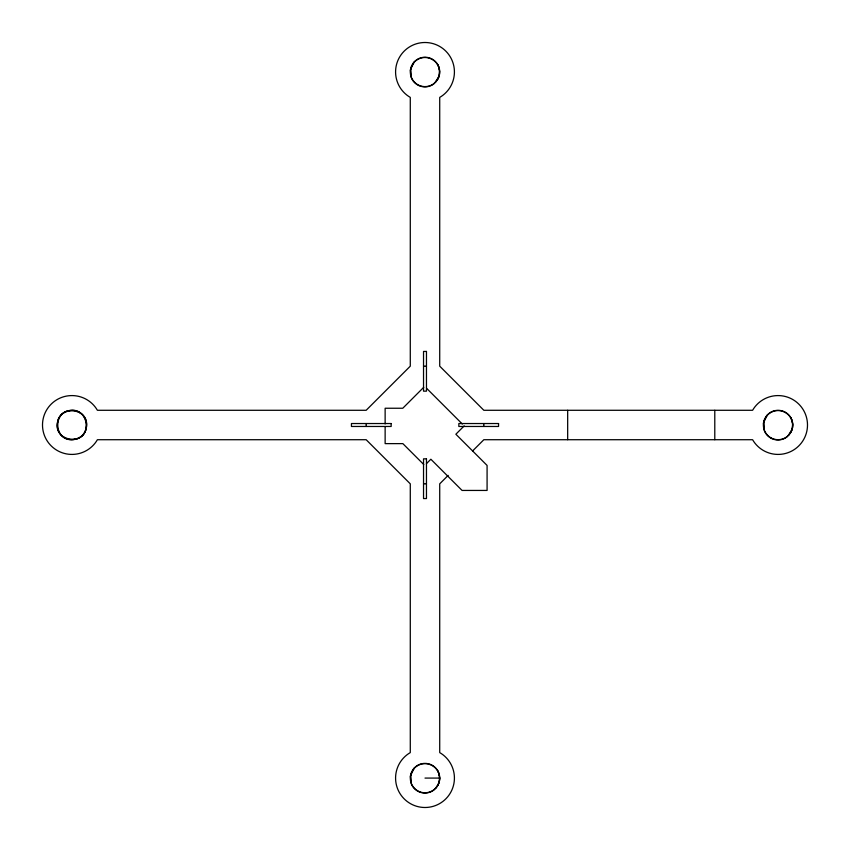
<?xml version="1.0" encoding="UTF-8"?>
<svg xmlns="http://www.w3.org/2000/svg" width="850" height="850" viewBox="0 0 850 850"><rect width="100%" height="100%" fill="white"/><g stroke="black" fill="none" stroke-linecap="round" stroke-linejoin="round"><path stroke-width="1.27" d="M86.594 425.319L86.147 428.697M86.604 424.756C87.338 407.458 59.117 405.663 57.513 422.748M57.449 423.162C54.06 440.714 82.535 445.729 86.073 428.942M439.556 776.911C440.204 782.011 437.431 786.877 433.702 790.171A14.716 14.716 0 0 1 411.262 783.753L410.391 776.178L413.429 769.197A14.716 14.716 0 0 1 438.632 772.958L439.493 776.401M437.58 79.486L433.702 84.022A14.716 14.716 0 0 1 411.262 77.594L410.391 70.029L413.429 63.049A14.716 14.716 0 0 1 438.632 66.799L439.493 70.242M437.814 79.093C440.459 74.672 439.864 69.084 437.739 64.568M437.58 785.634L435.402 788.481M437.814 785.251C440.459 780.821 439.864 775.242 437.739 770.716M790.659 432.565L786.781 437.102A14.716 14.716 0 0 1 764.331 430.674L763.47 423.109L766.509 416.118A14.716 14.716 0 0 1 791.711 419.879L792.572 423.321M790.893 432.172C793.539 427.752 792.933 422.163 790.819 417.647M414.598 61.519L410.794 68.117L410.794 75.735M435.402 82.323L439.206 75.735L439.556 70.752M414.598 767.678L410.794 774.265L410.794 781.883M767.678 414.598L763.863 421.196L763.863 428.804M788.481 435.402L792.285 428.804L792.636 423.831M423.746 387.281L402.783 408.244L385.135 408.244L385.135 423.969M426.434 463.654L430.865 459.234L462.071 490.439L487.082 490.439L487.082 465.428L455.866 434.223L464.196 425.892M448.163 475.394L439.716 483.841L439.716 752.601A29.421 29.421 0 0 1 447.536 796.992A29.421 29.421 0 0 1 402.464 796.992A29.421 29.421 0 0 1 410.284 752.601L410.284 483.841L366.159 439.716L97.399 439.716A29.421 29.421 0 0 1 53.008 447.536A29.421 29.421 0 0 1 53.008 402.464A29.421 29.421 0 0 1 97.399 410.284L366.159 410.284L410.284 366.159L410.284 97.399A29.421 29.421 0 0 1 402.464 53.008A29.421 29.421 0 0 1 447.536 53.008A29.421 29.421 0 0 1 439.716 97.399L439.716 366.159L483.841 410.284L752.601 410.284A29.421 29.421 0 0 1 796.992 402.464A29.421 29.421 0 0 1 796.992 447.536A29.421 29.421 0 0 1 752.601 439.716L483.841 439.716L472.579 450.978M75.608 439.227L72.144 439.684M75.82 439.174C92.682 435.487 87.72 407.703 70.486 410.476M70.157 410.518C52.881 411.676 53.975 440.353 71.634 439.673M423.534 366.159L426.466 366.159M423.534 483.841L426.466 483.841M425 778.079L439.716 778.079A14.716 14.716 0 0 0 417.647 765.34A14.716 14.716 0 0 0 417.647 790.819A14.716 14.716 0 0 0 439.716 778.079M426.743 388.45L462.315 424.022M423.757 464.514L402.858 443.626L385.135 443.626L385.135 426.594M714.786 410.284L714.786 439.716M567.673 410.284L567.673 439.716M483.841 423.534L483.841 426.466M366.159 423.534L366.159 426.466M426.466 351.443L423.534 351.443L423.534 391.159L426.466 391.159L426.466 351.443M391.159 423.534L351.443 423.534L351.443 426.466L391.159 426.466L391.159 423.534M498.557 423.534L458.841 423.534L458.841 426.466L498.557 426.466L498.557 423.534M426.466 458.841L423.534 458.841L423.534 498.557L426.466 498.557L426.466 458.841M61.519 435.402A14.716 14.716 0 0 0 86.137 428.804A14.716 14.716 0 0 0 68.117 410.794A14.716 14.716 0 0 0 61.519 435.402M770.716 437.739A14.716 14.716 0 0 0 792.784 425A14.716 14.716 0 0 0 770.716 412.261A14.716 14.716 0 0 0 770.716 437.739M414.598 82.323A14.716 14.716 0 0 0 439.206 75.735A14.716 14.716 0 0 0 421.196 57.715A14.716 14.716 0 0 0 414.598 82.323"/></g></svg>
